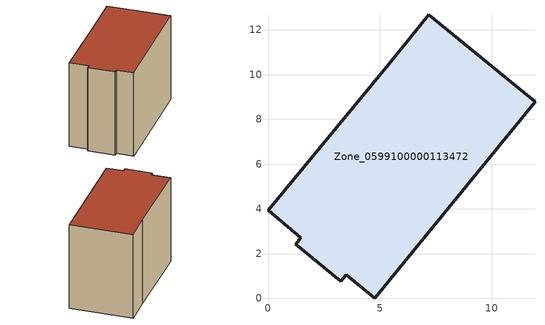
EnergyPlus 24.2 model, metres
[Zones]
Zone_0599100000113472
 floor ground (C_G): 5.39,10.47 7.19,12.68 11.93,8.78 4.78,0 3.5,1.05 3.26,0.76 1.23,2.43 1.47,2.72 0,3.93 z0
 wall outside (C_F): 1.47,2.72 1.23,2.43 3.26,0.76 3.5,1.05 4.78,0 11.93,8.78 7.19,12.68 5.39,10.47 0,3.93 1.47,2.72 z0:8.66
 roof outside (C_R): 5.39,10.47 0,3.93 1.47,2.72 1.23,2.43 3.26,0.76 3.5,1.05 4.78,0 11.93,8.78 7.19,12.68 z8.66
[BUILDING]
Pand.0599100000113472: North Axis=0; Terrain=City; Loads Convergence Tolerance Value=0.04; Temperature Convergence Tolerance Value=0.4; Solar Distribution=FullExterior; Maximum Number of Warmup Days=25; Minimum Number of Warmup Days=1
[Site:Location]
Rotterdam.The.Hague.AP_ZH_NLD Design_Conditions: Latitude=51.96; Longitude=4.45; Time Zone=1; Elevation=-4.5
[SITE:GROUNDTEMPERATURE:BUILDINGSURFACE]
18, 18, 18, 18, 18, 18, 18, 18, 18, 18, 18, 18
[MATERIAL] Thermal Absorptance=0.9; Solar Absorptance=0.7; Visible Absorptance=0.7
Name | Roughness | Thickness | Conductivity | Density | Specific Heat
G.TI.1946-1964 | MediumSmooth | 0.15 | 1 | 540 | 1210
F.TI.1946-1964 | Rough | 0.3 | 0.857143 | 1920 | 840
R.TI.1946-1964 | MediumRough | 0.2 | 0.277778 | 1500 | 1000
[CONSTRUCTION]
C_G: G.TI.1946-1964
C_F: F.TI.1946-1964
C_R: R.TI.1946-1964
[ZONE]
Zone_0599100000113472: Type=1; Multiplier=1; Ceiling Height=Autocalculate; Volume=Autocalculate; Floor Area=autocalculate; Part of Total Floor Area=Yes
[ZONEINFILTRATION:DESIGNFLOWRATE]
Infil_Zone_0599100000113472: Zone or ZoneList or Space or SpaceList=Zone_0599100000113472; Schedule=AlwaysOn; Design Flow Rate Calculation Method=Flow/Area; Flow Rate per Floor Area=0.003; Constant Term Coefficient=1; Temperature Term Coefficient=0; Velocity Term Coefficient=0; Velocity Squared Term Coefficient=0
[HVACTEMPLATE:ZONE:IDEALLOADSAIRSYSTEM]
Zone_0599100000113472: Maximum Heating Supply Air Temperature=50; Minimum Cooling Supply Air Temperature=13; Maximum Heating Supply Air Humidity Ratio=0.0156; Minimum Cooling Supply Air Humidity Ratio=0.0077; Heating Limit=NoLimit; Cooling Limit=NoLimit; Dehumidification Control Type=ConstantSensibleHeatRatio; Cooling Sensible Heat Ratio=0.7; Dehumidification Setpoint=60; Humidification Control Type=None; Humidification Setpoint=30; Outdoor Air Method=None; Outdoor Air Flow Rate per Person=0.00944; Outdoor Air Flow Rate per Zone Floor Area=0; Outdoor Air Flow Rate per Zone=0; Demand Controlled Ventilation Type=None; Outdoor Air Economizer Type=NoEconomizer; Heat Recovery Type=None; Sensible Heat Recovery Effectiveness=0.7; Latent Heat Recovery Effectiveness=0.65
[ZONECONTROL:THERMOSTAT]
ThermostatControl_Zone_0599100000113472: Zone or ZoneList=Zone_0599100000113472; Control Type Schedule=DualSetpointControlType; Control 1=Thermostat_Zone_0599100000113472; Temperature Difference Between Cutout And Setpoint=0
[THERMOSTATSETPOINT:DUALSETPOINT]
Thermostat_Zone_0599100000113472: Heating Setpoint Temperature Schedule=HeatingSetpoint_Zone_0599100000113472; Cooling Setpoint Temperature Schedule=CoolingSetpoint_Zone_0599100000113472
[SCHEDULE:COMPACT]
HeatingSetpoint_Zone_0599100000113472: Through: 12/31, For: AllDays, Until: 24:00, 21
CoolingSetpoint_Zone_0599100000113472: Through: 12/31, For: AllDays, Until: 24:00, 24
DualSetpointControlType: Through: 12/31, For: AllDays, Until: 24:00, 4
AlwaysOn: Through: 12/31, For: AllDays, Until: 24:00, 1
